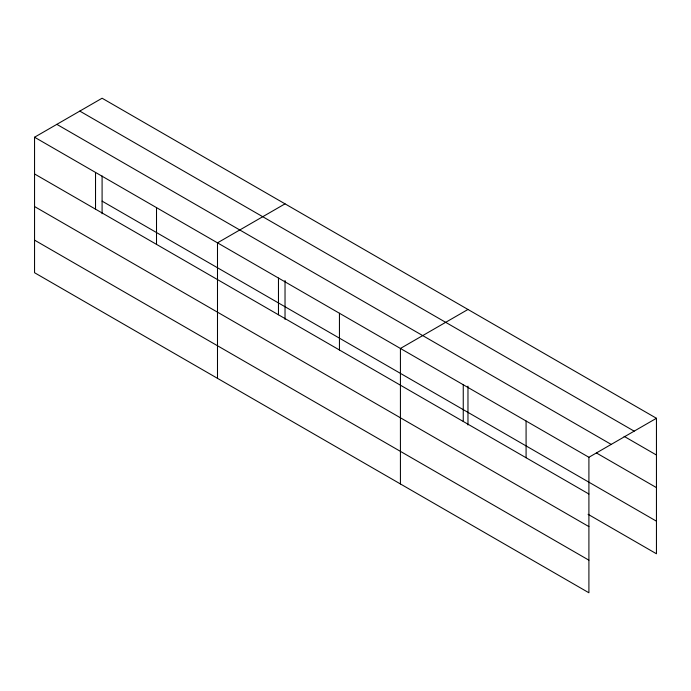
<?xml version="1.0" encoding="UTF-8"?>
<svg xmlns="http://www.w3.org/2000/svg" width="691" height="691" viewBox="0 0 691 691"><rect width="100%" height="100%" fill="white"/><g stroke="black" fill="none" stroke-linecap="round" stroke-linejoin="round"><path stroke-width="1.04" d="M588.905 526.611L588.905 457.278L34.55 137.224L34.55 272.72L588.905 592.774L588.905 526.611L34.55 206.549M34.55 137.224L102.095 98.226L656.45 418.28L656.45 553.776L588.076 514.303M285.029 203.845L217.492 242.843L217.492 378.34M467.971 309.464L400.426 348.454L400.426 483.959M588.905 457.278L656.45 418.28M79.802 111.096L634.165 431.149M624.111 436.349L656.45 455.023M56.835 124.354L611.198 444.408M596.393 452.942L656.45 487.613M102.095 201.133L656.45 521.187M34.55 173.959L588.905 494.013M34.55 240.131L588.905 560.185M526.084 421L526.084 457.744M467.971 386.139L467.971 424.982M463.255 384.732L463.255 421.467M339.445 313.248L339.445 349.991M285.029 280.52L285.029 319.372M278.464 278.05L278.464 314.785M156.511 207.637L156.511 244.372M102.095 175.955L102.095 213.752M95.531 172.43L95.531 209.166"/></g></svg>
